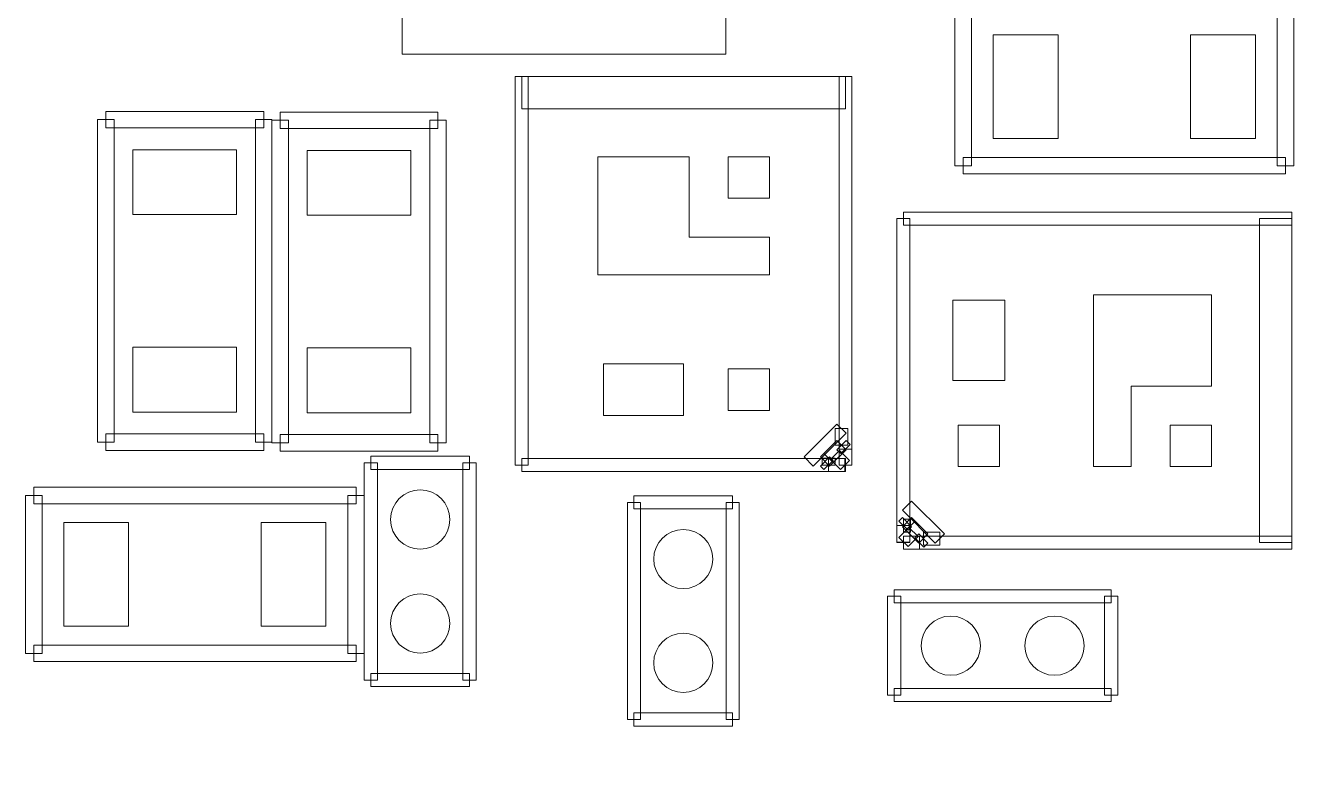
# Model space of a CAD drawing. Header units: millimetres. Extents: x -32 to 79, y -57 to 20.
# Drawn here: x -22.95 to -13.14, y -9.52 to -3.79 of the extents above; entities that cross this region are included whole.
import ezdxf

# ---------------------------------------------------------------- set-up
doc = ezdxf.new("R2010")
doc.units = ezdxf.units.MM
doc.header["$MEASUREMENT"] = 0
for name, color, linetype in [('BG_OUTLINE', 7, 'Continuous'), ('PG_SILKSCREEN_TOP', 7, 'Continuous'), ('PIN_TOP', 7, 'Continuous')]:
    doc.layers.add(name, color=color, linetype=linetype)

msp = doc.modelspace()

# ---------------------------------------------------------------- linework, layer by layer
at = {"layer": 'BG_OUTLINE', "lineweight": 9}
msp.add_open_spline([(-31.5602, -57.3483), (-31.5602, -57.3483), (-31.5602, 2.6515), (-31.5602, 2.6515), (-31.5602, 2.6515), (-31.5602, 2.6515), (48.4395, 2.6515), (48.4395, 2.6515), (48.4395, 2.6515), (48.4395, 2.6515), (48.4395, -57.3483), (48.4395, -57.3483), (48.4395, -57.3483), (48.4395, -57.3483), (-31.5602, -57.3483), (-31.5602, -57.3483)], degree=3, knots=[0, 0, 0, 0, 0.25, 0.25, 0.25, 0.25, 0.5, 0.5, 0.5, 0.5, 0.75, 0.75, 0.75, 0.75, 1, 1, 1, 1], dxfattribs=at)
at = {"layer": 'PG_SILKSCREEN_TOP', "lineweight": 9}
for points in [[(-15.7741, -3.6565), (-15.7741, -3.6565), (-15.6471, -3.6565), (-15.6471, -3.6565), (-15.6471, -3.6565), (-15.6471, -3.6565), (-15.6471, -4.8757), (-15.6471, -4.8757), (-15.6471, -4.8757), (-15.6471, -4.8757), (-15.7741, -4.8757), (-15.7741, -4.8757), (-15.7741, -4.8757), (-15.7741, -4.8757), (-15.7741, -3.6565), (-15.7741, -3.6565)], [(-13.1579, -4.8757), (-13.1579, -4.8757), (-13.2849, -4.8757), (-13.2849, -4.8757), (-13.2849, -4.8757), (-13.2849, -4.8757), (-13.2849, -3.6565), (-13.2849, -3.6565), (-13.2849, -3.6565), (-13.2849, -3.6565), (-13.1579, -3.6565), (-13.1579, -3.6565), (-13.1579, -3.6565), (-13.1579, -3.6565), (-13.1579, -4.8757), (-13.1579, -4.8757)], [(-19.1696, -4.1859), (-19.1696, -4.1859), (-19.0695, -4.1859), (-19.0695, -4.1859), (-19.0695, -4.1859), (-19.0695, -4.1859), (-19.0695, -7.1861), (-19.0695, -7.1861), (-19.0695, -7.1861), (-19.0695, -7.1861), (-19.1696, -7.1861), (-19.1696, -7.1861), (-19.1696, -7.1861), (-19.1696, -7.1861), (-19.1696, -4.1859), (-19.1696, -4.1859)], [(-16.5696, -7.1861), (-16.5696, -7.1861), (-16.6697, -7.1861), (-16.6697, -7.1861), (-16.6697, -7.1861), (-16.6697, -7.1861), (-16.6697, -4.1859), (-16.6697, -4.1859), (-16.6697, -4.1859), (-16.6697, -4.1859), (-16.5696, -4.1859), (-16.5696, -4.1859), (-16.5696, -4.1859), (-16.5696, -4.1859), (-16.5696, -7.1861), (-16.5696, -7.1861)], [(-21.1132, -4.4566), (-21.1132, -4.4566), (-21.1132, -4.5836), (-21.1132, -4.5836), (-21.1132, -4.5836), (-21.1132, -4.5836), (-22.3324, -4.5836), (-22.3324, -4.5836), (-22.3324, -4.5836), (-22.3324, -4.5836), (-22.3324, -4.4566), (-22.3324, -4.4566), (-22.3324, -4.4566), (-22.3324, -4.4566), (-21.1132, -4.4566), (-21.1132, -4.4566)], [(-19.767, -4.4617), (-19.767, -4.4617), (-19.767, -4.5887), (-19.767, -4.5887), (-19.767, -4.5887), (-19.767, -4.5887), (-20.9862, -4.5887), (-20.9862, -4.5887), (-20.9862, -4.5887), (-20.9862, -4.5887), (-20.9862, -4.4617), (-20.9862, -4.4617), (-20.9862, -4.4617), (-20.9862, -4.4617), (-19.767, -4.4617), (-19.767, -4.4617)], [(-22.3959, -4.5201), (-22.3959, -4.5201), (-22.2689, -4.5201), (-22.2689, -4.5201), (-22.2689, -4.5201), (-22.2689, -4.5201), (-22.2689, -7.0093), (-22.2689, -7.0093), (-22.2689, -7.0093), (-22.2689, -7.0093), (-22.3959, -7.0093), (-22.3959, -7.0093), (-22.3959, -7.0093), (-22.3959, -7.0093), (-22.3959, -4.5201), (-22.3959, -4.5201)], [(-21.0497, -7.0093), (-21.0497, -7.0093), (-21.1767, -7.0093), (-21.1767, -7.0093), (-21.1767, -7.0093), (-21.1767, -7.0093), (-21.1767, -4.5201), (-21.1767, -4.5201), (-21.1767, -4.5201), (-21.1767, -4.5201), (-21.0497, -4.5201), (-21.0497, -4.5201), (-21.0497, -4.5201), (-21.0497, -4.5201), (-21.0497, -7.0093), (-21.0497, -7.0093)], [(-21.0497, -4.5252), (-21.0497, -4.5252), (-20.9227, -4.5252), (-20.9227, -4.5252), (-20.9227, -4.5252), (-20.9227, -4.5252), (-20.9227, -7.0144), (-20.9227, -7.0144), (-20.9227, -7.0144), (-20.9227, -7.0144), (-21.0497, -7.0144), (-21.0497, -7.0144), (-21.0497, -7.0144), (-21.0497, -7.0144), (-21.0497, -4.5252), (-21.0497, -4.5252)], [(-19.7035, -7.0144), (-19.7035, -7.0144), (-19.8305, -7.0144), (-19.8305, -7.0144), (-19.8305, -7.0144), (-19.8305, -7.0144), (-19.8305, -4.5252), (-19.8305, -4.5252), (-19.8305, -4.5252), (-19.8305, -4.5252), (-19.7035, -4.5252), (-19.7035, -4.5252), (-19.7035, -4.5252), (-19.7035, -4.5252), (-19.7035, -7.0144), (-19.7035, -7.0144)], [(-15.7106, -4.9392), (-15.7106, -4.9392), (-15.7106, -4.8122), (-15.7106, -4.8122), (-15.7106, -4.8122), (-15.7106, -4.8122), (-13.2214, -4.8122), (-13.2214, -4.8122), (-13.2214, -4.8122), (-13.2214, -4.8122), (-13.2214, -4.9392), (-13.2214, -4.9392), (-13.2214, -4.9392), (-13.2214, -4.9392), (-15.7106, -4.9392), (-15.7106, -4.9392)], [(-16.2219, -5.2844), (-16.2219, -5.2844), (-16.1218, -5.2844), (-16.1218, -5.2844), (-16.1218, -5.2844), (-16.1218, -5.2844), (-16.1218, -7.7843), (-16.1218, -7.7843), (-16.1218, -7.7843), (-16.1218, -7.7843), (-16.2219, -7.7843), (-16.2219, -7.7843), (-16.2219, -7.7843), (-16.2219, -7.7843), (-16.2219, -5.2844), (-16.2219, -5.2844)], [(-13.1716, -5.2344), (-13.1716, -5.2344), (-13.1716, -5.3345), (-13.1716, -5.3345), (-13.1716, -5.3345), (-13.1716, -5.3345), (-16.1719, -5.3345), (-16.1719, -5.3345), (-16.1719, -5.3345), (-16.1719, -5.3345), (-16.1719, -5.2344), (-16.1719, -5.2344), (-16.1719, -5.2344), (-16.1719, -5.2344), (-13.1716, -5.2344), (-13.1716, -5.2344)], [(-16.869, -7.1946), (-16.869, -7.1946), (-16.9398, -7.1238), (-16.9398, -7.1238), (-16.9398, -7.1238), (-16.9398, -7.1238), (-16.6858, -6.8698), (-16.6858, -6.8698), (-16.6858, -6.8698), (-16.6858, -6.8698), (-16.615, -6.9406), (-16.615, -6.9406), (-16.615, -6.9406), (-16.615, -6.9406), (-16.869, -7.1946), (-16.869, -7.1946)], [(-22.3324, -7.0728), (-22.3324, -7.0728), (-22.3324, -6.9458), (-22.3324, -6.9458), (-22.3324, -6.9458), (-22.3324, -6.9458), (-21.1132, -6.9458), (-21.1132, -6.9458), (-21.1132, -6.9458), (-21.1132, -6.9458), (-21.1132, -7.0728), (-21.1132, -7.0728), (-21.1132, -7.0728), (-21.1132, -7.0728), (-22.3324, -7.0728), (-22.3324, -7.0728)], [(-20.9862, -7.0779), (-20.9862, -7.0779), (-20.9862, -6.9509), (-20.9862, -6.9509), (-20.9862, -6.9509), (-20.9862, -6.9509), (-19.767, -6.9509), (-19.767, -6.9509), (-19.767, -6.9509), (-19.767, -6.9509), (-19.767, -7.0779), (-19.767, -7.0779), (-19.767, -7.0779), (-19.767, -7.0779), (-20.9862, -7.0779), (-20.9862, -7.0779)], [(-16.7004, -6.9052), (-16.7004, -6.9052), (-16.6004, -6.9052), (-16.6004, -6.9052), (-16.6004, -6.9052), (-16.6004, -6.9052), (-16.6004, -7.0322), (-16.6004, -7.0322), (-16.6004, -7.0322), (-16.6004, -7.0322), (-16.7004, -7.0322), (-16.7004, -7.0322), (-16.7004, -7.0322), (-16.7004, -7.0322), (-16.7004, -6.9052), (-16.7004, -6.9052)], [(-16.6858, -6.9968), (-16.6858, -6.9968), (-16.615, -7.0676), (-16.615, -7.0676), (-16.615, -7.0676), (-16.615, -7.0676), (-16.742, -7.1946), (-16.742, -7.1946), (-16.742, -7.1946), (-16.742, -7.1946), (-16.8128, -7.1238), (-16.8128, -7.1238), (-16.8128, -7.1238), (-16.8128, -7.1238), (-16.6858, -6.9968), (-16.6858, -6.9968)], [(-16.7151, -7.1677), (-16.7151, -7.1677), (-16.7859, -7.0969), (-16.7859, -7.0969), (-16.7859, -7.0969), (-16.7859, -7.0969), (-16.6858, -6.9968), (-16.6858, -6.9968), (-16.6858, -6.9968), (-16.6858, -6.9968), (-16.615, -7.0676), (-16.615, -7.0676), (-16.615, -7.0676), (-16.615, -7.0676), (-16.7151, -7.1677), (-16.7151, -7.1677)], [(-16.6858, -7.0676), (-16.6858, -7.0676), (-16.615, -6.9968), (-16.615, -6.9968), (-16.615, -6.9968), (-16.615, -6.9968), (-16.5843, -7.0275), (-16.5843, -7.0275), (-16.5843, -7.0275), (-16.5843, -7.0275), (-16.6551, -7.0983), (-16.6551, -7.0983), (-16.6551, -7.0983), (-16.6551, -7.0983), (-16.6858, -7.0676), (-16.6858, -7.0676)], [(-16.6697, -7.0629), (-16.6697, -7.0629), (-16.5696, -7.0629), (-16.5696, -7.0629), (-16.5696, -7.0629), (-16.5696, -7.0629), (-16.5696, -7.1861), (-16.5696, -7.1861), (-16.5696, -7.1861), (-16.5696, -7.1861), (-16.6697, -7.1861), (-16.6697, -7.1861), (-16.6697, -7.1861), (-16.6697, -7.1861), (-16.6697, -7.0629), (-16.6697, -7.0629)], [(-20.2852, -7.2202), (-20.2852, -7.2202), (-20.2852, -7.1186), (-20.2852, -7.1186), (-20.2852, -7.1186), (-20.2852, -7.1186), (-19.5232, -7.1186), (-19.5232, -7.1186), (-19.5232, -7.1186), (-19.5232, -7.1186), (-19.5232, -7.2202), (-19.5232, -7.2202), (-19.5232, -7.2202), (-19.5232, -7.2202), (-20.2852, -7.2202), (-20.2852, -7.2202)], [(-19.1195, -7.2362), (-19.1195, -7.2362), (-19.1195, -7.1361), (-19.1195, -7.1361), (-19.1195, -7.1361), (-19.1195, -7.1361), (-16.6197, -7.1361), (-16.6197, -7.1361), (-16.6197, -7.1361), (-16.6197, -7.1361), (-16.6197, -7.2362), (-16.6197, -7.2362), (-16.6197, -7.2362), (-16.6197, -7.2362), (-19.1195, -7.2362), (-19.1195, -7.2362)], [(-16.8128, -7.1946), (-16.8128, -7.1946), (-16.742, -7.1238), (-16.742, -7.1238), (-16.742, -7.1238), (-16.742, -7.1238), (-16.7151, -7.1507), (-16.7151, -7.1507), (-16.7151, -7.1507), (-16.7151, -7.1507), (-16.7859, -7.2215), (-16.7859, -7.2215), (-16.7859, -7.2215), (-16.7859, -7.2215), (-16.8128, -7.1946), (-16.8128, -7.1946)], [(-16.7004, -7.1861), (-16.7004, -7.1861), (-16.8005, -7.1861), (-16.8005, -7.1861), (-16.8005, -7.1861), (-16.8005, -7.1861), (-16.8005, -7.1323), (-16.8005, -7.1323), (-16.8005, -7.1323), (-16.8005, -7.1323), (-16.7004, -7.1323), (-16.7004, -7.1323), (-16.7004, -7.1323), (-16.7004, -7.1323), (-16.7004, -7.1861), (-16.7004, -7.1861)], [(-16.7505, -7.2362), (-16.7505, -7.2362), (-16.7505, -7.1361), (-16.7505, -7.1361), (-16.7505, -7.1361), (-16.7505, -7.1361), (-16.6197, -7.1361), (-16.6197, -7.1361), (-16.6197, -7.1361), (-16.6197, -7.1361), (-16.6197, -7.2362), (-16.6197, -7.2362), (-16.6197, -7.2362), (-16.6197, -7.2362), (-16.7505, -7.2362), (-16.7505, -7.2362)], [(-16.5881, -7.1507), (-16.5881, -7.1507), (-16.6589, -7.2215), (-16.6589, -7.2215), (-16.6589, -7.2215), (-16.6589, -7.2215), (-16.7366, -7.1438), (-16.7366, -7.1438), (-16.7366, -7.1438), (-16.7366, -7.1438), (-16.6658, -7.073), (-16.6658, -7.073), (-16.6658, -7.073), (-16.6658, -7.073), (-16.5881, -7.1507), (-16.5881, -7.1507)], [(-16.6197, -7.1361), (-16.6197, -7.1361), (-16.6197, -7.2362), (-16.6197, -7.2362), (-16.6197, -7.2362), (-16.6197, -7.2362), (-16.6235, -7.2362), (-16.6235, -7.2362), (-16.6235, -7.2362), (-16.6235, -7.2362), (-16.6235, -7.1361), (-16.6235, -7.1361), (-16.6235, -7.1361), (-16.6235, -7.1361), (-16.6197, -7.1361), (-16.6197, -7.1361)], [(-20.2344, -8.8458), (-20.2344, -8.8458), (-20.336, -8.8458), (-20.336, -8.8458), (-20.336, -8.8458), (-20.336, -8.8458), (-20.336, -7.1694), (-20.336, -7.1694), (-20.336, -7.1694), (-20.336, -7.1694), (-20.2344, -7.1694), (-20.2344, -7.1694), (-20.2344, -7.1694), (-20.2344, -7.1694), (-20.2344, -8.8458), (-20.2344, -8.8458)], [(-19.574, -7.1694), (-19.574, -7.1694), (-19.4724, -7.1694), (-19.4724, -7.1694), (-19.4724, -7.1694), (-19.4724, -7.1694), (-19.4724, -8.8458), (-19.4724, -8.8458), (-19.4724, -8.8458), (-19.4724, -8.8458), (-19.574, -8.8458), (-19.574, -8.8458), (-19.574, -8.8458), (-19.574, -8.8458), (-19.574, -7.1694), (-19.574, -7.1694)], [(-20.3995, -7.3573), (-20.3995, -7.3573), (-20.3995, -7.4843), (-20.3995, -7.4843), (-20.3995, -7.4843), (-20.3995, -7.4843), (-22.8887, -7.4843), (-22.8887, -7.4843), (-22.8887, -7.4843), (-22.8887, -7.4843), (-22.8887, -7.3573), (-22.8887, -7.3573), (-22.8887, -7.3573), (-22.8887, -7.3573), (-20.3995, -7.3573), (-20.3995, -7.3573)], [(-22.9522, -7.4208), (-22.9522, -7.4208), (-22.8252, -7.4208), (-22.8252, -7.4208), (-22.8252, -7.4208), (-22.8252, -7.4208), (-22.8252, -8.64), (-22.8252, -8.64), (-22.8252, -8.64), (-22.8252, -8.64), (-22.9522, -8.64), (-22.9522, -8.64), (-22.9522, -8.64), (-22.9522, -8.64), (-22.9522, -7.4208), (-22.9522, -7.4208)], [(-20.336, -8.64), (-20.336, -8.64), (-20.463, -8.64), (-20.463, -8.64), (-20.463, -8.64), (-20.463, -8.64), (-20.463, -7.4208), (-20.463, -7.4208), (-20.463, -7.4208), (-20.463, -7.4208), (-20.336, -7.4208), (-20.336, -7.4208), (-20.336, -7.4208), (-20.336, -7.4208), (-20.336, -8.64), (-20.336, -8.64)], [(-18.2532, -7.525), (-18.2532, -7.525), (-18.2532, -7.4234), (-18.2532, -7.4234), (-18.2532, -7.4234), (-18.2532, -7.4234), (-17.4912, -7.4234), (-17.4912, -7.4234), (-17.4912, -7.4234), (-17.4912, -7.4234), (-17.4912, -7.525), (-17.4912, -7.525), (-17.4912, -7.525), (-17.4912, -7.525), (-18.2532, -7.525), (-18.2532, -7.525)], [(-18.2024, -9.1506), (-18.2024, -9.1506), (-18.304, -9.1506), (-18.304, -9.1506), (-18.304, -9.1506), (-18.304, -9.1506), (-18.304, -7.4742), (-18.304, -7.4742), (-18.304, -7.4742), (-18.304, -7.4742), (-18.2024, -7.4742), (-18.2024, -7.4742), (-18.2024, -7.4742), (-18.2024, -7.4742), (-18.2024, -9.1506), (-18.2024, -9.1506)], [(-17.542, -7.4742), (-17.542, -7.4742), (-17.4404, -7.4742), (-17.4404, -7.4742), (-17.4404, -7.4742), (-17.4404, -7.4742), (-17.4404, -9.1506), (-17.4404, -9.1506), (-17.4404, -9.1506), (-17.4404, -9.1506), (-17.542, -9.1506), (-17.542, -9.1506), (-17.542, -9.1506), (-17.542, -9.1506), (-17.542, -7.4742), (-17.542, -7.4742)], [(-16.1803, -7.5349), (-16.1803, -7.5349), (-16.1096, -7.4642), (-16.1096, -7.4642), (-16.1096, -7.4642), (-16.1096, -7.4642), (-15.8556, -7.7182), (-15.8556, -7.7182), (-15.8556, -7.7182), (-15.8556, -7.7182), (-15.9263, -7.7889), (-15.9263, -7.7889), (-15.9263, -7.7889), (-15.9263, -7.7889), (-16.1803, -7.5349), (-16.1803, -7.5349)], [(-16.2219, -7.6535), (-16.2219, -7.6535), (-16.1218, -7.6535), (-16.1218, -7.6535), (-16.1218, -7.6535), (-16.1218, -7.6535), (-16.1218, -7.7843), (-16.1218, -7.7843), (-16.1218, -7.7843), (-16.1218, -7.7843), (-16.2219, -7.7843), (-16.2219, -7.7843), (-16.2219, -7.7843), (-16.2219, -7.7843), (-16.2219, -7.6535), (-16.2219, -7.6535)], [(-16.1803, -7.5912), (-16.1803, -7.5912), (-16.1096, -7.6619), (-16.1096, -7.6619), (-16.1096, -7.6619), (-16.1096, -7.6619), (-16.1365, -7.6889), (-16.1365, -7.6889), (-16.1365, -7.6889), (-16.1365, -7.6889), (-16.2073, -7.6181), (-16.2073, -7.6181), (-16.2073, -7.6181), (-16.2073, -7.6181), (-16.1803, -7.5912), (-16.1803, -7.5912)], [(-15.9826, -7.7182), (-15.9826, -7.7182), (-16.0533, -7.7889), (-16.0533, -7.7889), (-16.0533, -7.7889), (-16.0533, -7.7889), (-16.1803, -7.6619), (-16.1803, -7.6619), (-16.1803, -7.6619), (-16.1803, -7.6619), (-16.1096, -7.5912), (-16.1096, -7.5912), (-16.1096, -7.5912), (-16.1096, -7.5912), (-15.9826, -7.7182), (-15.9826, -7.7182)], [(-16.1719, -7.7035), (-16.1719, -7.7035), (-16.1719, -7.6034), (-16.1719, -7.6034), (-16.1719, -7.6034), (-16.1719, -7.6034), (-16.118, -7.6034), (-16.118, -7.6034), (-16.118, -7.6034), (-16.118, -7.6034), (-16.118, -7.7035), (-16.118, -7.7035), (-16.118, -7.7035), (-16.118, -7.7035), (-16.1719, -7.7035), (-16.1719, -7.7035)], [(-16.1534, -7.6889), (-16.1534, -7.6889), (-16.0826, -7.6181), (-16.0826, -7.6181), (-16.0826, -7.6181), (-16.0826, -7.6181), (-15.9826, -7.7182), (-15.9826, -7.7182), (-15.9826, -7.7182), (-15.9826, -7.7182), (-16.0533, -7.7889), (-16.0533, -7.7889), (-16.0533, -7.7889), (-16.0533, -7.7889), (-16.1534, -7.6889), (-16.1534, -7.6889)], [(-16.1365, -7.8159), (-16.1365, -7.8159), (-16.2073, -7.7451), (-16.2073, -7.7451), (-16.2073, -7.7451), (-16.2073, -7.7451), (-16.1295, -7.6674), (-16.1295, -7.6674), (-16.1295, -7.6674), (-16.1295, -7.6674), (-16.0588, -7.7381), (-16.0588, -7.7381), (-16.0588, -7.7381), (-16.0588, -7.7381), (-16.1365, -7.8159), (-16.1365, -7.8159)], [(-16.1719, -7.8343), (-16.1719, -7.8343), (-16.1719, -7.7343), (-16.1719, -7.7343), (-16.1719, -7.7343), (-16.1719, -7.7343), (-13.1716, -7.7343), (-13.1716, -7.7343), (-13.1716, -7.7343), (-13.1716, -7.7343), (-13.1716, -7.8343), (-13.1716, -7.8343), (-13.1716, -7.8343), (-13.1716, -7.8343), (-16.1719, -7.8343), (-16.1719, -7.8343)], [(-16.0487, -7.7343), (-16.0487, -7.7343), (-16.0487, -7.8343), (-16.0487, -7.8343), (-16.0487, -7.8343), (-16.0487, -7.8343), (-16.1719, -7.8343), (-16.1719, -7.8343), (-16.1719, -7.8343), (-16.1719, -7.8343), (-16.1719, -7.7343), (-16.1719, -7.7343), (-16.1719, -7.7343), (-16.1719, -7.7343), (-16.0487, -7.7343), (-16.0487, -7.7343)], [(-16.0533, -7.7182), (-16.0533, -7.7182), (-15.9826, -7.7889), (-15.9826, -7.7889), (-15.9826, -7.7889), (-15.9826, -7.7889), (-16.0133, -7.8197), (-16.0133, -7.8197), (-16.0133, -7.8197), (-16.0133, -7.8197), (-16.0841, -7.7489), (-16.0841, -7.7489), (-16.0841, -7.7489), (-16.0841, -7.7489), (-16.0533, -7.7182), (-16.0533, -7.7182)], [(-15.891, -7.7035), (-15.891, -7.7035), (-15.891, -7.8036), (-15.891, -7.8036), (-15.891, -7.8036), (-15.891, -7.8036), (-16.018, -7.8036), (-16.018, -7.8036), (-16.018, -7.8036), (-16.018, -7.8036), (-16.018, -7.7035), (-16.018, -7.7035), (-16.018, -7.7035), (-16.018, -7.7035), (-15.891, -7.7035), (-15.891, -7.7035)], [(-16.1218, -7.7843), (-16.1218, -7.7843), (-16.2219, -7.7843), (-16.2219, -7.7843), (-16.2219, -7.7843), (-16.2219, -7.7843), (-16.2219, -7.7805), (-16.2219, -7.7805), (-16.2219, -7.7805), (-16.2219, -7.7805), (-16.1218, -7.7805), (-16.1218, -7.7805), (-16.1218, -7.7805), (-16.1218, -7.7805), (-16.1218, -7.7843), (-16.1218, -7.7843)], [(-16.244, -8.2501), (-16.244, -8.2501), (-16.244, -8.1485), (-16.244, -8.1485), (-16.244, -8.1485), (-16.244, -8.1485), (-14.5676, -8.1485), (-14.5676, -8.1485), (-14.5676, -8.1485), (-14.5676, -8.1485), (-14.5676, -8.2501), (-14.5676, -8.2501), (-14.5676, -8.2501), (-14.5676, -8.2501), (-16.244, -8.2501), (-16.244, -8.2501)], [(-16.1932, -8.9613), (-16.1932, -8.9613), (-16.2948, -8.9613), (-16.2948, -8.9613), (-16.2948, -8.9613), (-16.2948, -8.9613), (-16.2948, -8.1993), (-16.2948, -8.1993), (-16.2948, -8.1993), (-16.2948, -8.1993), (-16.1932, -8.1993), (-16.1932, -8.1993), (-16.1932, -8.1993), (-16.1932, -8.1993), (-16.1932, -8.9613), (-16.1932, -8.9613)], [(-14.6184, -8.1993), (-14.6184, -8.1993), (-14.5168, -8.1993), (-14.5168, -8.1993), (-14.5168, -8.1993), (-14.5168, -8.1993), (-14.5168, -8.9613), (-14.5168, -8.9613), (-14.5168, -8.9613), (-14.5168, -8.9613), (-14.6184, -8.9613), (-14.6184, -8.9613), (-14.6184, -8.9613), (-14.6184, -8.9613), (-14.6184, -8.1993), (-14.6184, -8.1993)], [(-22.8887, -8.7035), (-22.8887, -8.7035), (-22.8887, -8.5765), (-22.8887, -8.5765), (-22.8887, -8.5765), (-22.8887, -8.5765), (-20.3995, -8.5765), (-20.3995, -8.5765), (-20.3995, -8.5765), (-20.3995, -8.5765), (-20.3995, -8.7035), (-20.3995, -8.7035), (-20.3995, -8.7035), (-20.3995, -8.7035), (-22.8887, -8.7035), (-22.8887, -8.7035)], [(-19.5232, -8.795), (-19.5232, -8.795), (-19.5232, -8.8966), (-19.5232, -8.8966), (-19.5232, -8.8966), (-19.5232, -8.8966), (-20.2852, -8.8966), (-20.2852, -8.8966), (-20.2852, -8.8966), (-20.2852, -8.8966), (-20.2852, -8.795), (-20.2852, -8.795), (-20.2852, -8.795), (-20.2852, -8.795), (-19.5232, -8.795), (-19.5232, -8.795)], [(-14.5676, -8.9105), (-14.5676, -8.9105), (-14.5676, -9.0121), (-14.5676, -9.0121), (-14.5676, -9.0121), (-14.5676, -9.0121), (-16.244, -9.0121), (-16.244, -9.0121), (-16.244, -9.0121), (-16.244, -9.0121), (-16.244, -8.9105), (-16.244, -8.9105), (-16.244, -8.9105), (-16.244, -8.9105), (-14.5676, -8.9105), (-14.5676, -8.9105)], [(-17.4912, -9.0998), (-17.4912, -9.0998), (-17.4912, -9.2014), (-17.4912, -9.2014), (-17.4912, -9.2014), (-17.4912, -9.2014), (-18.2532, -9.2014), (-18.2532, -9.2014), (-18.2532, -9.2014), (-18.2532, -9.2014), (-18.2532, -9.0998), (-18.2532, -9.0998), (-18.2532, -9.0998), (-18.2532, -9.0998), (-17.4912, -9.0998), (-17.4912, -9.0998)]]:
    msp.add_open_spline(points, degree=3, knots=[0, 0, 0, 0, 0.25, 0.25, 0.25, 0.25, 0.5, 0.5, 0.5, 0.5, 0.75, 0.75, 0.75, 0.75, 1, 1, 1, 1], dxfattribs=at)
at = {"layer": 'PIN_TOP', "lineweight": 9}
for points, knots in [([(-17.5441, -4.0149), (-17.5441, -4.0149), (-20.0442, -4.0149), (-20.0442, -4.0149), (-20.0442, -4.0149), (-20.0442, -4.0149), (-20.0442, -2.115), (-20.0442, -2.115), (-20.0442, -2.115), (-20.0442, -2.115), (-17.5441, -2.115), (-17.5441, -2.115), (-17.5441, -2.115), (-17.5441, -2.115), (-17.5441, -4.0149), (-17.5441, -4.0149)], [0, 0, 0, 0, 0.25, 0.25, 0.25, 0.25, 0.5, 0.5, 0.5, 0.5, 0.75, 0.75, 0.75, 0.75, 1, 1, 1, 1]), ([(-14.9779, -3.8661), (-14.9779, -3.8661), (-14.9779, -4.6662), (-14.9779, -4.6662), (-14.9779, -4.6662), (-14.9779, -4.6662), (-15.4781, -4.6662), (-15.4781, -4.6662), (-15.4781, -4.6662), (-15.4781, -4.6662), (-15.4781, -3.8661), (-15.4781, -3.8661), (-15.4781, -3.8661), (-15.4781, -3.8661), (-14.9779, -3.8661), (-14.9779, -3.8661)], [0, 0, 0, 0, 0.25, 0.25, 0.25, 0.25, 0.5, 0.5, 0.5, 0.5, 0.75, 0.75, 0.75, 0.75, 1, 1, 1, 1]), ([(-13.4539, -3.8661), (-13.4539, -3.8661), (-13.4539, -4.6662), (-13.4539, -4.6662), (-13.4539, -4.6662), (-13.4539, -4.6662), (-13.9541, -4.6662), (-13.9541, -4.6662), (-13.9541, -4.6662), (-13.9541, -4.6662), (-13.9541, -3.8661), (-13.9541, -3.8661), (-13.9541, -3.8661), (-13.9541, -3.8661), (-13.4539, -3.8661), (-13.4539, -3.8661)], [0, 0, 0, 0, 0.25, 0.25, 0.25, 0.25, 0.5, 0.5, 0.5, 0.5, 0.75, 0.75, 0.75, 0.75, 1, 1, 1, 1]), ([(-16.6196, -4.4361), (-16.6196, -4.4361), (-19.1197, -4.4361), (-19.1197, -4.4361), (-19.1197, -4.4361), (-19.1197, -4.4361), (-19.1197, -4.1861), (-19.1197, -4.1861), (-19.1197, -4.1861), (-19.1197, -4.1861), (-16.6196, -4.1861), (-16.6196, -4.1861), (-16.6196, -4.1861), (-16.6196, -4.1861), (-16.6196, -4.4361), (-16.6196, -4.4361)], [0, 0, 0, 0, 0.25, 0.25, 0.25, 0.25, 0.5, 0.5, 0.5, 0.5, 0.75, 0.75, 0.75, 0.75, 1, 1, 1, 1]), ([(-22.1228, -4.7527), (-22.1228, -4.7527), (-21.3227, -4.7527), (-21.3227, -4.7527), (-21.3227, -4.7527), (-21.3227, -4.7527), (-21.3227, -5.2528), (-21.3227, -5.2528), (-21.3227, -5.2528), (-21.3227, -5.2528), (-22.1228, -5.2528), (-22.1228, -5.2528), (-22.1228, -5.2528), (-22.1228, -5.2528), (-22.1228, -4.7527), (-22.1228, -4.7527)], [0, 0, 0, 0, 0.25, 0.25, 0.25, 0.25, 0.5, 0.5, 0.5, 0.5, 0.75, 0.75, 0.75, 0.75, 1, 1, 1, 1]), ([(-19.9765, -5.2579), (-19.9765, -5.2579), (-20.7766, -5.2579), (-20.7766, -5.2579), (-20.7766, -5.2579), (-20.7766, -5.2579), (-20.7766, -4.7578), (-20.7766, -4.7578), (-20.7766, -4.7578), (-20.7766, -4.7578), (-19.9765, -4.7578), (-19.9765, -4.7578), (-19.9765, -4.7578), (-19.9765, -4.7578), (-19.9765, -5.2579), (-19.9765, -5.2579)], [0, 0, 0, 0, 0.25, 0.25, 0.25, 0.25, 0.5, 0.5, 0.5, 0.5, 0.75, 0.75, 0.75, 0.75, 1, 1, 1, 1]), ([(-18.5326, -5.719), (-18.5326, -5.719), (-18.5326, -4.8069), (-18.5326, -4.8069), (-18.5326, -4.8069), (-18.5326, -4.8069), (-17.8267, -4.8069), (-17.8267, -4.8069), (-17.8267, -4.8069), (-17.8267, -4.8069), (-17.8267, -5.4269), (-17.8267, -5.4269), (-17.8267, -5.4269), (-17.8267, -5.4269), (-17.2067, -5.4269), (-17.2067, -5.4269), (-17.2067, -5.4269), (-17.2067, -5.4269), (-17.2067, -5.719), (-17.2067, -5.719), (-17.2067, -5.719), (-17.2067, -5.719), (-18.5326, -5.719), (-18.5326, -5.719)], [0, 0, 0, 0, 0.166667, 0.166667, 0.166667, 0.166667, 0.333333, 0.333333, 0.333333, 0.333333, 0.5, 0.5, 0.5, 0.5, 0.666667, 0.666667, 0.666667, 0.666667, 0.833333, 0.833333, 0.833333, 0.833333, 1, 1, 1, 1]), ([(-17.2067, -5.1269), (-17.2067, -5.1269), (-17.5267, -5.1269), (-17.5267, -5.1269), (-17.5267, -5.1269), (-17.5267, -5.1269), (-17.5267, -4.8069), (-17.5267, -4.8069), (-17.5267, -4.8069), (-17.5267, -4.8069), (-17.2067, -4.8069), (-17.2067, -4.8069), (-17.2067, -4.8069), (-17.2067, -4.8069), (-17.2067, -5.1269), (-17.2067, -5.1269)], [0, 0, 0, 0, 0.25, 0.25, 0.25, 0.25, 0.5, 0.5, 0.5, 0.5, 0.75, 0.75, 0.75, 0.75, 1, 1, 1, 1]), ([(-13.4218, -7.7845), (-13.4218, -7.7845), (-13.4218, -5.2844), (-13.4218, -5.2844), (-13.4218, -5.2844), (-13.4218, -5.2844), (-13.1719, -5.2844), (-13.1719, -5.2844), (-13.1719, -5.2844), (-13.1719, -5.2844), (-13.1719, -7.7845), (-13.1719, -7.7845), (-13.1719, -7.7845), (-13.1719, -7.7845), (-13.4218, -7.7845), (-13.4218, -7.7845)], [0, 0, 0, 0, 0.25, 0.25, 0.25, 0.25, 0.5, 0.5, 0.5, 0.5, 0.75, 0.75, 0.75, 0.75, 1, 1, 1, 1]), ([(-14.7048, -5.8714), (-14.7048, -5.8714), (-13.7927, -5.8714), (-13.7927, -5.8714), (-13.7927, -5.8714), (-13.7927, -5.8714), (-13.7927, -6.5773), (-13.7927, -6.5773), (-13.7927, -6.5773), (-13.7927, -6.5773), (-14.4127, -6.5773), (-14.4127, -6.5773), (-14.4127, -6.5773), (-14.4127, -6.5773), (-14.4127, -7.1973), (-14.4127, -7.1973), (-14.4127, -7.1973), (-14.4127, -7.1973), (-14.7048, -7.1973), (-14.7048, -7.1973), (-14.7048, -7.1973), (-14.7048, -7.1973), (-14.7048, -5.8714), (-14.7048, -5.8714)], [0, 0, 0, 0, 0.166667, 0.166667, 0.166667, 0.166667, 0.333333, 0.333333, 0.333333, 0.333333, 0.5, 0.5, 0.5, 0.5, 0.666667, 0.666667, 0.666667, 0.666667, 0.833333, 0.833333, 0.833333, 0.833333, 1, 1, 1, 1]), ([(-15.7899, -6.5346), (-15.7899, -6.5346), (-15.7899, -5.9146), (-15.7899, -5.9146), (-15.7899, -5.9146), (-15.7899, -5.9146), (-15.3898, -5.9146), (-15.3898, -5.9146), (-15.3898, -5.9146), (-15.3898, -5.9146), (-15.3898, -6.5346), (-15.3898, -6.5346), (-15.3898, -6.5346), (-15.3898, -6.5346), (-15.7899, -6.5346), (-15.7899, -6.5346)], [0, 0, 0, 0, 0.25, 0.25, 0.25, 0.25, 0.5, 0.5, 0.5, 0.5, 0.75, 0.75, 0.75, 0.75, 1, 1, 1, 1]), ([(-22.1228, -6.2767), (-22.1228, -6.2767), (-21.3227, -6.2767), (-21.3227, -6.2767), (-21.3227, -6.2767), (-21.3227, -6.2767), (-21.3227, -6.7768), (-21.3227, -6.7768), (-21.3227, -6.7768), (-21.3227, -6.7768), (-22.1228, -6.7768), (-22.1228, -6.7768), (-22.1228, -6.7768), (-22.1228, -6.7768), (-22.1228, -6.2767), (-22.1228, -6.2767)], [0, 0, 0, 0, 0.25, 0.25, 0.25, 0.25, 0.5, 0.5, 0.5, 0.5, 0.75, 0.75, 0.75, 0.75, 1, 1, 1, 1]), ([(-19.9765, -6.7819), (-19.9765, -6.7819), (-20.7766, -6.7819), (-20.7766, -6.7819), (-20.7766, -6.7819), (-20.7766, -6.7819), (-20.7766, -6.2818), (-20.7766, -6.2818), (-20.7766, -6.2818), (-20.7766, -6.2818), (-19.9765, -6.2818), (-19.9765, -6.2818), (-19.9765, -6.2818), (-19.9765, -6.2818), (-19.9765, -6.7819), (-19.9765, -6.7819)], [0, 0, 0, 0, 0.25, 0.25, 0.25, 0.25, 0.5, 0.5, 0.5, 0.5, 0.75, 0.75, 0.75, 0.75, 1, 1, 1, 1]), ([(-17.8695, -6.804), (-17.8695, -6.804), (-18.4895, -6.804), (-18.4895, -6.804), (-18.4895, -6.804), (-18.4895, -6.804), (-18.4895, -6.4039), (-18.4895, -6.4039), (-18.4895, -6.4039), (-18.4895, -6.4039), (-17.8695, -6.4039), (-17.8695, -6.4039), (-17.8695, -6.4039), (-17.8695, -6.4039), (-17.8695, -6.804), (-17.8695, -6.804)], [0, 0, 0, 0, 0.25, 0.25, 0.25, 0.25, 0.5, 0.5, 0.5, 0.5, 0.75, 0.75, 0.75, 0.75, 1, 1, 1, 1]), ([(-17.2067, -6.764), (-17.2067, -6.764), (-17.5267, -6.764), (-17.5267, -6.764), (-17.5267, -6.764), (-17.5267, -6.764), (-17.5267, -6.4439), (-17.5267, -6.4439), (-17.5267, -6.4439), (-17.5267, -6.4439), (-17.2067, -6.4439), (-17.2067, -6.4439), (-17.2067, -6.4439), (-17.2067, -6.4439), (-17.2067, -6.764), (-17.2067, -6.764)], [0, 0, 0, 0, 0.25, 0.25, 0.25, 0.25, 0.5, 0.5, 0.5, 0.5, 0.75, 0.75, 0.75, 0.75, 1, 1, 1, 1]), ([(-15.7497, -7.1973), (-15.7497, -7.1973), (-15.7497, -6.8773), (-15.7497, -6.8773), (-15.7497, -6.8773), (-15.7497, -6.8773), (-15.4297, -6.8773), (-15.4297, -6.8773), (-15.4297, -6.8773), (-15.4297, -6.8773), (-15.4297, -7.1973), (-15.4297, -7.1973), (-15.4297, -7.1973), (-15.4297, -7.1973), (-15.7497, -7.1973), (-15.7497, -7.1973)], [0, 0, 0, 0, 0.25, 0.25, 0.25, 0.25, 0.5, 0.5, 0.5, 0.5, 0.75, 0.75, 0.75, 0.75, 1, 1, 1, 1]), ([(-14.1127, -7.1973), (-14.1127, -7.1973), (-14.1127, -6.8773), (-14.1127, -6.8773), (-14.1127, -6.8773), (-14.1127, -6.8773), (-13.7927, -6.8773), (-13.7927, -6.8773), (-13.7927, -6.8773), (-13.7927, -6.8773), (-13.7927, -7.1973), (-13.7927, -7.1973), (-13.7927, -7.1973), (-13.7927, -7.1973), (-14.1127, -7.1973), (-14.1127, -7.1973)], [0, 0, 0, 0, 0.25, 0.25, 0.25, 0.25, 0.5, 0.5, 0.5, 0.5, 0.75, 0.75, 0.75, 0.75, 1, 1, 1, 1]), ([(-19.6756, -7.6067), (-19.6756, -7.4805), (-19.7779, -7.3781), (-19.9042, -7.3781), (-19.9042, -7.3781), (-20.0304, -7.3781), (-20.1328, -7.4805), (-20.1328, -7.6067), (-20.1328, -7.6067), (-20.1328, -7.733), (-20.0304, -7.8353), (-19.9042, -7.8353), (-19.9042, -7.8353), (-19.7779, -7.8353), (-19.6756, -7.733), (-19.6756, -7.6067)], [0, 0, 0, 0, 0.25, 0.25, 0.25, 0.25, 0.5, 0.5, 0.5, 0.5, 0.75, 0.75, 0.75, 0.75, 1, 1, 1, 1]), ([(-22.6562, -8.4305), (-22.6562, -8.4305), (-22.6562, -7.6304), (-22.6562, -7.6304), (-22.6562, -7.6304), (-22.6562, -7.6304), (-22.1561, -7.6304), (-22.1561, -7.6304), (-22.1561, -7.6304), (-22.1561, -7.6304), (-22.1561, -8.4305), (-22.1561, -8.4305), (-22.1561, -8.4305), (-22.1561, -8.4305), (-22.6562, -8.4305), (-22.6562, -8.4305)], [0, 0, 0, 0, 0.25, 0.25, 0.25, 0.25, 0.5, 0.5, 0.5, 0.5, 0.75, 0.75, 0.75, 0.75, 1, 1, 1, 1]), ([(-21.1322, -8.4305), (-21.1322, -8.4305), (-21.1322, -7.6304), (-21.1322, -7.6304), (-21.1322, -7.6304), (-21.1322, -7.6304), (-20.6321, -7.6304), (-20.6321, -7.6304), (-20.6321, -7.6304), (-20.6321, -7.6304), (-20.6321, -8.4305), (-20.6321, -8.4305), (-20.6321, -8.4305), (-20.6321, -8.4305), (-21.1322, -8.4305), (-21.1322, -8.4305)], [0, 0, 0, 0, 0.25, 0.25, 0.25, 0.25, 0.5, 0.5, 0.5, 0.5, 0.75, 0.75, 0.75, 0.75, 1, 1, 1, 1]), ([(-17.6436, -7.9115), (-17.6436, -7.7853), (-17.7459, -7.6829), (-17.8722, -7.6829), (-17.8722, -7.6829), (-17.9984, -7.6829), (-18.1008, -7.7853), (-18.1008, -7.9115), (-18.1008, -7.9115), (-18.1008, -8.0378), (-17.9984, -8.1401), (-17.8722, -8.1401), (-17.8722, -8.1401), (-17.7459, -8.1401), (-17.6436, -8.0378), (-17.6436, -7.9115)], [0, 0, 0, 0, 0.25, 0.25, 0.25, 0.25, 0.5, 0.5, 0.5, 0.5, 0.75, 0.75, 0.75, 0.75, 1, 1, 1, 1]), ([(-19.6756, -8.4084), (-19.6756, -8.2821), (-19.7779, -8.1798), (-19.9042, -8.1798), (-19.9042, -8.1798), (-20.0304, -8.1798), (-20.1328, -8.2821), (-20.1328, -8.4084), (-20.1328, -8.4084), (-20.1328, -8.5346), (-20.0304, -8.637), (-19.9042, -8.637), (-19.9042, -8.637), (-19.7779, -8.637), (-19.6756, -8.5346), (-19.6756, -8.4084)], [0, 0, 0, 0, 0.25, 0.25, 0.25, 0.25, 0.5, 0.5, 0.5, 0.5, 0.75, 0.75, 0.75, 0.75, 1, 1, 1, 1]), ([(-15.578, -8.5803), (-15.578, -8.4541), (-15.6804, -8.3517), (-15.8066, -8.3517), (-15.8066, -8.3517), (-15.9329, -8.3517), (-16.0352, -8.4541), (-16.0352, -8.5803), (-16.0352, -8.5803), (-16.0352, -8.7066), (-15.9329, -8.8089), (-15.8066, -8.8089), (-15.8066, -8.8089), (-15.6804, -8.8089), (-15.578, -8.7066), (-15.578, -8.5803)], [0, 0, 0, 0, 0.25, 0.25, 0.25, 0.25, 0.5, 0.5, 0.5, 0.5, 0.75, 0.75, 0.75, 0.75, 1, 1, 1, 1]), ([(-14.7764, -8.5803), (-14.7764, -8.4541), (-14.8787, -8.3517), (-15.005, -8.3517), (-15.005, -8.3517), (-15.1313, -8.3517), (-15.2336, -8.4541), (-15.2336, -8.5803), (-15.2336, -8.5803), (-15.2336, -8.7066), (-15.1313, -8.8089), (-15.005, -8.8089), (-15.005, -8.8089), (-14.8787, -8.8089), (-14.7764, -8.7066), (-14.7764, -8.5803)], [0, 0, 0, 0, 0.25, 0.25, 0.25, 0.25, 0.5, 0.5, 0.5, 0.5, 0.75, 0.75, 0.75, 0.75, 1, 1, 1, 1]), ([(-17.6436, -8.7132), (-17.6436, -8.5869), (-17.7459, -8.4846), (-17.8722, -8.4846), (-17.8722, -8.4846), (-17.9984, -8.4846), (-18.1008, -8.5869), (-18.1008, -8.7132), (-18.1008, -8.7132), (-18.1008, -8.8394), (-17.9984, -8.9418), (-17.8722, -8.9418), (-17.8722, -8.9418), (-17.7459, -8.9418), (-17.6436, -8.8394), (-17.6436, -8.7132)], [0, 0, 0, 0, 0.25, 0.25, 0.25, 0.25, 0.5, 0.5, 0.5, 0.5, 0.75, 0.75, 0.75, 0.75, 1, 1, 1, 1])]:
    msp.add_open_spline(points, degree=3, knots=knots, dxfattribs=at)

doc.saveas('drawing.dxf')
